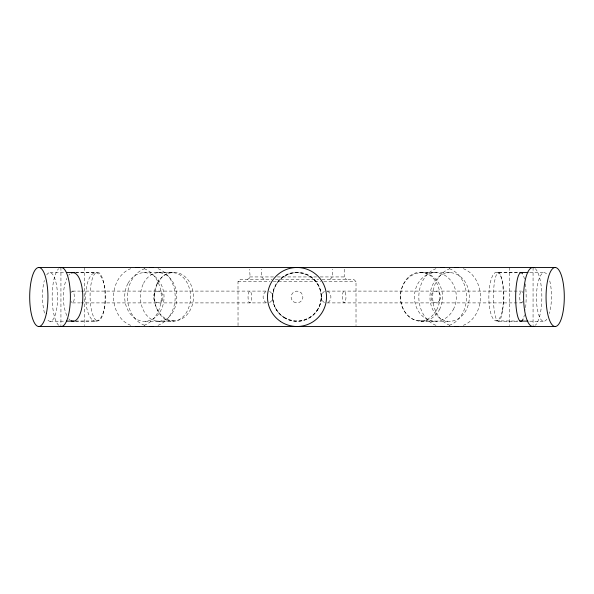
<?xml version="1.0" encoding="UTF-8"?>
<svg xmlns="http://www.w3.org/2000/svg" width="594" height="594" viewBox="0 0 594 594"><rect width="100%" height="100%" fill="white"/><g stroke="black" fill="none" stroke-linecap="round" stroke-linejoin="round"><path stroke-width="0.45" stroke-dasharray="2.97 2.23" d="M247.438 279.299C251.953 278.579 248.953 271.933 249.829 269.208M238.038 325.594L238.001 281.653L240.362 279.299L272.022 279.299M330.049 279.299L332.41 276.938L332.41 269.208M143.57 272.691L173.01 272.245M145.159 321.302L174.591 320.857M50.082 272.691L64.724 272.557M75.705 272.453L97.661 272.245M49.985 321.302L64.627 321.168M75.609 321.064L97.572 320.857A24.324 7.529 89.5 0 0 104.165 285.105A24.324 7.529 89.5 0 0 91.12 283.68A24.324 7.529 89.5 0 0 97.572 320.864M75.564 272.698L95.322 272.698M157.276 272.698L173.084 272.698M420.901 272.698L436.709 272.698M498.685 272.698L518.443 272.698M249.784 276.938L273.812 276.938M277.391 276.938L316.609 276.938M320.188 276.938L344.216 276.938L344.594 278.23L346.532 279.299L346.087 279.254M275.356 279.299L318.644 279.299M321.978 279.299L353.653 279.299L356.014 281.653L356.014 325.594M237.986 281.653L270.225 281.653M273.262 281.653L320.738 281.653M323.775 281.653L356.014 281.653M72.498 291.097L79.886 291.097M80.806 291.097L266.944 291.097M327.056 291.097L513.194 291.097M514.114 291.097L521.502 291.097M72.498 302.903L79.886 302.903M80.806 302.903L266.944 302.903M327.056 302.903L513.194 302.903M514.114 302.903L521.502 302.903M75.557 321.302L95.315 321.302A24.295 9.942 89.9 0 0 104.358 285.528A24.295 9.942 89.9 0 0 87.155 284.192A24.295 9.942 89.9 0 0 95.315 321.28M157.291 321.302L173.099 321.302M420.916 321.302L436.724 321.302M498.678 321.302L518.436 321.302M496.829 272.238A24.324 7.507 -89.5 0 1 502.628 309.422A24.324 7.507 -89.5 0 1 489.649 307.996A24.324 7.507 -89.5 0 1 496.829 272.238L518.8 272.453M529.781 272.557L544.431 272.691M495.908 320.857L517.879 321.064M529.774 321.176L543.503 321.302M419.706 272.245L450.98 272.728A24.324 19.691 -89.1 0 1 465.971 310.447A24.324 19.691 -89.1 0 1 431.949 307.833A24.324 19.691 -89.1 0 1 450.98 272.72M418.896 320.827L450.17 321.302M263.951 279.299L261.59 276.938L261.59 269.208M320.582 290.652L320.604 291.097M321.094 299.747L321.124 300.2M272.854 293.354L272.876 293.8M273.366 302.45L273.396 302.895M533.063 267.493L533.063 325.586M509.452 267.493L509.452 325.586M344.216 269.208L344.216 276.938M84.548 267.493L84.548 325.586M60.937 267.493L60.937 325.586M46.718 274.866A24.324 7.529 89.5 0 1 57.566 297.111A24.324 7.529 89.5 0 1 47.03 319.037M44.52 313.075A24.324 7.529 89.5 0 1 44.364 280.479M546.896 319.127A24.324 7.507 -89.5 0 1 536.464 296.889A24.324 7.507 -89.5 0 1 547.334 274.963M549.74 280.925A24.324 7.507 -89.5 0 1 549.339 313.521M58.702 325.312A29.507 9.118 -90 0 1 52.153 297A29.507 9.118 -90 0 1 58.702 268.688M144.164 268.688A29.507 23.871 -90 0 1 161.308 297A29.507 23.871 -90 0 1 144.164 325.312M130.71 325.312A29.507 23.871 -90 0 1 113.565 297A29.507 23.871 -90 0 1 130.71 268.688M158.034 268.688A29.507 23.871 -90 0 1 175.185 297A29.507 23.871 -90 0 1 158.034 325.312M144.587 325.312A29.507 23.871 -90 0 1 127.435 297A29.507 23.871 -90 0 1 144.587 268.688M463.29 268.688A29.507 23.871 -90 0 1 480.435 297A29.507 23.871 -90 0 1 463.29 325.312M449.836 325.312A29.507 23.871 -90 0 1 432.692 297A29.507 23.871 -90 0 1 449.836 268.688M449.413 268.688A29.507 23.871 -90 0 1 466.565 297A29.507 23.871 -90 0 1 449.413 325.312M435.966 325.312A29.507 23.871 -90 0 1 418.815 297A29.507 23.871 -90 0 1 435.966 268.688M535.298 268.688A29.507 9.118 -90 0 1 541.847 297A29.507 9.118 -90 0 1 535.298 325.312M522.698 301.462A5.903 1.827 -90 0 1 520.188 301.069A5.903 1.827 -90 0 1 520.188 292.931A5.903 1.827 -90 0 1 522.698 292.538M327.48 291.335A5.903 4.774 -90 0 1 330.91 297A5.903 4.774 -90 0 1 327.48 302.665M324.473 302.532A5.903 4.774 -90 0 1 321.361 297A5.903 4.774 -90 0 1 324.473 291.468M269.528 291.468A5.903 4.774 -90 0 1 272.639 297A5.903 4.774 -90 0 1 269.528 302.532M266.52 302.665A5.903 4.774 -90 0 1 263.09 297A5.903 4.774 -90 0 1 266.52 291.335M71.302 292.538A5.903 1.827 -90 0 1 73.812 292.931A5.903 1.827 -90 0 1 73.812 301.069A5.903 1.827 -90 0 1 71.302 301.462M70.07 320.077A24.302 9.704 89.9 0 1 68.77 318.733M66.832 315.54A24.302 9.704 89.9 0 1 66.825 278.415M68.77 275.222A24.302 9.704 89.9 0 1 70.07 273.893M523.633 276.188A24.302 5.242 -89.9 0 1 524.472 279.098M525.334 283.887A24.302 5.242 -89.9 0 1 525.319 310.083M524.45 314.85A24.302 5.242 -89.9 0 1 523.849 317.062M157.336 283.108A24.324 19.669 89.1 0 0 172.713 320.827A24.324 19.669 89.1 0 0 191.357 285.714A24.324 19.669 89.1 0 0 157.336 283.108M127.903 283.553A24.324 19.669 89.1 0 0 143.273 321.28A24.324 19.669 89.1 0 0 161.924 286.167A24.324 19.669 89.1 0 0 127.903 283.553M436.583 309.994A24.324 19.691 -89.1 0 0 421.591 272.275A24.324 19.691 -89.1 0 0 402.561 307.388A24.324 19.691 -89.1 0 0 436.583 309.994M284.103 317.196A24.324 24.324 0 0 0 321.287 297.371A24.324 24.324 0 0 0 285.528 275.089A24.324 24.324 0 0 0 284.103 317.196M284.132 317.642A24.324 24.324 0 0 0 321.309 297.817A24.324 24.324 0 0 0 285.551 275.534A24.324 24.324 0 0 0 284.132 317.642M293.696 301.886A5.903 5.903 0 0 0 302.888 297.423A5.903 5.903 0 0 0 294.424 291.691A5.903 5.903 0 0 0 293.696 301.886M345.656 300.304A5.903 1.827 -90 0 0 344.275 291.112A5.903 1.827 -90 0 0 342.508 299.576A5.903 1.827 -90 0 0 345.656 300.304M439.709 300.304A5.903 4.774 -90 0 0 436.093 291.112A5.903 4.774 -90 0 0 431.459 299.576A5.903 4.774 -90 0 0 439.709 300.304M162.199 300.304A5.903 4.774 -90 0 0 158.591 291.112A5.903 4.774 -90 0 0 153.95 299.576A5.903 4.774 -90 0 0 162.199 300.304M251.366 300.304A5.903 1.827 -90 0 0 249.985 291.112A5.903 1.827 -90 0 0 248.21 299.576A5.903 1.827 -90 0 0 251.366 300.304M143.05 284.422A24.302 18.191 89.9 0 0 158.256 321.295A24.302 18.191 89.9 0 0 174.547 285.283A24.302 18.191 89.9 0 0 143.05 284.422M157.143 284.37A24.295 18.013 89.9 0 0 172.134 321.287A24.295 18.013 89.9 0 0 188.328 285.343A24.295 18.013 89.9 0 0 157.143 284.37M317.07 310.551A24.302 24.183 -89.5 0 0 298.648 272.757A24.302 24.183 -89.5 0 0 275.282 307.692A24.302 24.183 -89.5 0 0 317.07 310.551M502.554 310.276A24.295 4.99 -89.9 0 0 498.685 272.743A24.295 4.99 -89.9 0 0 493.933 307.982A24.295 4.99 -89.9 0 0 502.554 310.276M453.341 309.496A24.302 20.946 -89.9 0 0 435.744 272.705A24.302 20.946 -89.9 0 0 417.07 308.798A24.302 20.946 -89.9 0 0 453.341 309.496M439.508 309.533A24.295 21.072 -89.9 0 0 421.866 272.713A24.295 21.072 -89.9 0 0 403.022 308.754A24.295 21.072 -89.9 0 0 439.508 309.533"/><path stroke-width="0.89" d="M66.55 272.542L74.785 272.46M66.454 321.154L73.775 321.079M38.818 267.493L555.182 267.493A29.507 9.118 -90 0 1 563.075 311.753A29.507 9.118 -90 0 1 547.282 311.753A29.507 9.118 -90 0 1 555.182 267.493M38.818 326.507L555.182 326.507M519.713 272.46L527.955 272.542M519.705 321.079L527.947 321.161M59.972 267.79A29.507 9.118 -90 0 1 70.389 297A29.507 9.118 -90 0 1 59.972 326.21M139.137 326.433A29.507 23.871 -90 0 1 135.729 326.433M135.729 267.567A29.507 23.871 -90 0 1 139.137 267.567M153.014 326.433A29.507 23.871 -90 0 1 149.606 326.433M149.606 267.567A29.507 23.871 -90 0 1 153.014 267.567M458.271 326.433A29.507 23.871 -90 0 1 454.863 326.433M454.863 267.567A29.507 23.871 -90 0 1 458.271 267.567M444.394 326.433A29.507 23.871 -90 0 1 440.986 326.433M440.986 267.567A29.507 23.871 -90 0 1 444.394 267.567M534.028 326.21A29.507 9.118 -90 0 1 523.611 297A29.507 9.118 -90 0 1 534.028 267.79M71.429 273.054A24.302 9.704 89.9 0 1 82.796 297.497A24.302 9.704 89.9 0 1 71.08 320.76M523.106 319.03A24.302 5.242 -89.9 0 1 515.674 298.537A24.302 5.242 -89.9 0 1 522.527 273.849M46.369 313.535A29.507 9.118 -90 0 0 39.471 267.567A29.507 9.118 -90 0 0 30.613 309.89A29.507 9.118 -90 0 0 46.369 313.535M280.465 321.436A29.507 29.507 0 0 0 326.433 299.109A29.507 29.507 0 0 0 284.11 270.456A29.507 29.507 0 0 0 280.465 321.436"/></g></svg>
